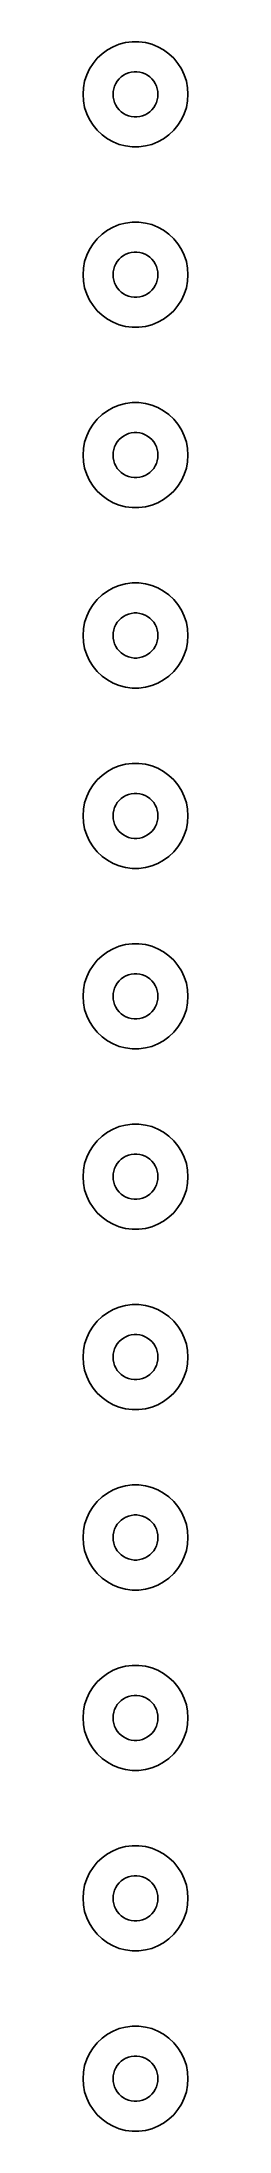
# Model space of a CAD drawing. Header units: metres. Extents: x -7 to 7, y 257 to 535.
import ezdxf

# ---------------------------------------------------------------- set-up
doc = ezdxf.new("R2010")
doc.units = ezdxf.units.M

msp = doc.modelspace()

# ---------------------------------------------------------------- linework, layer by layer
for p, q in [((-3.75078, 533.91), (-4.46196, 533.394)), ((-2.98045, 534.334), (-3.75078, 533.91)), ((-2.16312, 534.657), (-2.98045, 534.334)), ((-1.31166, 534.876), (-2.16312, 534.657)), ((-0.439529, 534.986), (-1.31166, 534.876)), ((0.439529, 534.986), (-0.439529, 534.986)), ((1.31166, 534.876), (0.439529, 534.986)), ((2.16312, 534.657), (1.31166, 534.876)), ((2.98045, 534.334), (2.16312, 534.657)), ((3.75078, 533.91), (2.98045, 534.334)), ((4.46196, 533.394), (3.75078, 533.91)), ((-6.13414, 531.372), (-6.50842, 530.577)), ((-5.66312, 532.114), (-6.13414, 531.372)), ((-5.10277, 532.792), (-5.66312, 532.114)), ((-4.46196, 533.394), (-5.10277, 532.792)), ((-0.927048, 530.853), (-0.562134, 530.947)), ((-0.562134, 530.947), (-0.18837, 530.994)), ((-0.18837, 530.994), (0.18837, 530.994)), ((0.18837, 530.994), (0.562134, 530.947)), ((0.562134, 530.947), (0.927048, 530.853)), ((5.10277, 532.792), (4.46196, 533.394)), ((5.66312, 532.114), (5.10277, 532.792)), ((6.13414, 531.372), (5.66312, 532.114)), ((6.50842, 530.577), (6.13414, 531.372)), ((-6.94479, 528.877), (-7, 528)), ((-6.78008, 529.741), (-6.94479, 528.877)), ((-6.50842, 530.577), (-6.78008, 529.741)), ((-3, 528), (-2.97633, 528.376)), ((-2.97633, 528.376), (-2.90575, 528.746)), ((-2.90575, 528.746), (-2.78932, 529.104)), ((-2.78932, 529.104), (-2.62891, 529.445)), ((-2.62891, 529.445), (-2.42705, 529.763)), ((-2.42705, 529.763), (-2.1869, 530.054)), ((-2.1869, 530.054), (-1.91226, 530.312)), ((-1.91226, 530.312), (-1.60747, 530.533)), ((-1.60747, 530.533), (-1.27733, 530.714)), ((-1.27733, 530.714), (-0.927048, 530.853)), ((0.927048, 530.853), (1.27733, 530.714)), ((1.27733, 530.714), (1.60747, 530.533)), ((1.60747, 530.533), (1.91226, 530.312)), ((1.91226, 530.312), (2.1869, 530.054)), ((2.1869, 530.054), (2.42705, 529.763)), ((2.42705, 529.763), (2.62891, 529.445)), ((2.62891, 529.445), (2.78932, 529.104)), ((2.78932, 529.104), (2.90575, 528.746)), ((2.90575, 528.746), (2.97633, 528.376)), ((2.97633, 528.376), (3, 528)), ((6.78008, 529.741), (6.50842, 530.577)), ((6.94479, 528.877), (6.78008, 529.741)), ((7, 528), (6.94479, 528.877)), ((-7, 528), (-6.94479, 527.123)), ((-6.94479, 527.123), (-6.78008, 526.259)), ((-6.78008, 526.259), (-6.50842, 525.423)), ((-6.50842, 525.423), (-6.13414, 524.628)), ((-2.97633, 527.624), (-3, 528)), ((-2.90575, 527.254), (-2.97633, 527.624)), ((-2.78932, 526.896), (-2.90575, 527.254)), ((-2.62891, 526.555), (-2.78932, 526.896)), ((-2.42705, 526.237), (-2.62891, 526.555)), ((-2.1869, 525.946), (-2.42705, 526.237)), ((-1.91226, 525.688), (-2.1869, 525.946)), ((-1.60747, 525.467), (-1.91226, 525.688)), ((-1.27733, 525.286), (-1.60747, 525.467)), ((1.60747, 525.467), (1.27733, 525.286)), ((1.91226, 525.688), (1.60747, 525.467)), ((2.1869, 525.946), (1.91226, 525.688)), ((2.42705, 526.237), (2.1869, 525.946)), ((2.62891, 526.555), (2.42705, 526.237)), ((2.78932, 526.896), (2.62891, 526.555)), ((2.90575, 527.254), (2.78932, 526.896)), ((2.97633, 527.624), (2.90575, 527.254)), ((3, 528), (2.97633, 527.624)), ((6.13414, 524.628), (6.50842, 525.423)), ((6.50842, 525.423), (6.78008, 526.259)), ((6.78008, 526.259), (6.94479, 527.123)), ((6.94479, 527.123), (7, 528)), ((-6.13414, 524.628), (-5.66312, 523.886)), ((-5.66312, 523.886), (-5.10277, 523.208)), ((-5.10277, 523.208), (-4.46196, 522.606)), ((-4.46196, 522.606), (-3.75078, 522.09)), ((-0.927048, 525.147), (-1.27733, 525.286)), ((-0.562134, 525.053), (-0.927048, 525.147)), ((-0.18837, 525.006), (-0.562134, 525.053)), ((0.18837, 525.006), (-0.18837, 525.006)), ((0.562134, 525.053), (0.18837, 525.006)), ((0.927048, 525.147), (0.562134, 525.053)), ((1.27733, 525.286), (0.927048, 525.147)), ((3.75078, 522.09), (4.46196, 522.606)), ((4.46196, 522.606), (5.10277, 523.208)), ((5.10277, 523.208), (5.66312, 523.886)), ((5.66312, 523.886), (6.13414, 524.628)), ((-3.75078, 522.09), (-2.98045, 521.666)), ((-2.98045, 521.666), (-2.16312, 521.343)), ((-2.16312, 521.343), (-1.31166, 521.124)), ((-1.31166, 521.124), (-0.439529, 521.014)), ((-0.439529, 521.014), (0.439529, 521.014)), ((0.439529, 521.014), (1.31166, 521.124)), ((1.31166, 521.124), (2.16312, 521.343)), ((2.16312, 521.343), (2.98045, 521.666)), ((2.98045, 521.666), (3.75078, 522.09)), ((-5.10277, 508.792), (-5.66312, 508.114)), ((-4.46196, 509.394), (-5.10277, 508.792)), ((-3.75078, 509.91), (-4.46196, 509.394)), ((-2.98045, 510.334), (-3.75078, 509.91)), ((-2.16312, 510.657), (-2.98045, 510.334)), ((-1.31166, 510.876), (-2.16312, 510.657)), ((-0.439529, 510.986), (-1.31166, 510.876)), ((0.439529, 510.986), (-0.439529, 510.986)), ((1.31166, 510.876), (0.439529, 510.986)), ((2.16312, 510.657), (1.31166, 510.876)), ((2.98045, 510.334), (2.16312, 510.657)), ((3.75078, 509.91), (2.98045, 510.334)), ((4.46196, 509.394), (3.75078, 509.91)), ((5.10277, 508.792), (4.46196, 509.394)), ((5.66312, 508.114), (5.10277, 508.792)), ((-6.50842, 506.577), (-6.78008, 505.741)), ((-6.13414, 507.372), (-6.50842, 506.577)), ((-5.66312, 508.114), (-6.13414, 507.372)), ((-2.42705, 505.763), (-2.1869, 506.054)), ((-2.1869, 506.054), (-1.91226, 506.312)), ((-1.91226, 506.312), (-1.60747, 506.533)), ((-1.60747, 506.533), (-1.27733, 506.714)), ((-1.27733, 506.714), (-0.927048, 506.853)), ((-0.927048, 506.853), (-0.562134, 506.947)), ((-0.562134, 506.947), (-0.18837, 506.994)), ((-0.18837, 506.994), (0.18837, 506.994)), ((0.18837, 506.994), (0.562134, 506.947)), ((0.562134, 506.947), (0.927048, 506.853)), ((0.927048, 506.853), (1.27733, 506.714)), ((1.27733, 506.714), (1.60747, 506.533)), ((1.60747, 506.533), (1.91226, 506.312)), ((1.91226, 506.312), (2.1869, 506.054)), ((2.1869, 506.054), (2.42705, 505.763)), ((6.13414, 507.372), (5.66312, 508.114)), ((6.50842, 506.577), (6.13414, 507.372)), ((6.78008, 505.741), (6.50842, 506.577)), ((-6.94479, 504.877), (-7, 504)), ((-7, 504), (-6.94479, 503.123)), ((-6.78008, 505.741), (-6.94479, 504.877)), ((-3, 504), (-2.97633, 504.376)), ((-2.97633, 503.624), (-3, 504)), ((-2.97633, 504.376), (-2.90575, 504.746)), ((-2.90575, 503.254), (-2.97633, 503.624)), ((-2.90575, 504.746), (-2.78932, 505.104)), ((-2.78932, 502.896), (-2.90575, 503.254)), ((-2.78932, 505.104), (-2.62891, 505.445)), ((-2.62891, 505.445), (-2.42705, 505.763)), ((2.42705, 505.763), (2.62891, 505.445)), ((2.62891, 505.445), (2.78932, 505.104)), ((2.78932, 505.104), (2.90575, 504.746)), ((2.90575, 503.254), (2.78932, 502.896)), ((2.90575, 504.746), (2.97633, 504.376)), ((2.97633, 503.624), (2.90575, 503.254)), ((2.97633, 504.376), (3, 504)), ((3, 504), (2.97633, 503.624)), ((6.94479, 504.877), (6.78008, 505.741)), ((7, 504), (6.94479, 504.877)), ((6.94479, 503.123), (7, 504)), ((-6.94479, 503.123), (-6.78008, 502.259)), ((-6.78008, 502.259), (-6.50842, 501.423)), ((-6.50842, 501.423), (-6.13414, 500.628)), ((-6.13414, 500.628), (-5.66312, 499.886)), ((-2.62891, 502.555), (-2.78932, 502.896)), ((-2.42705, 502.237), (-2.62891, 502.555)), ((-2.1869, 501.946), (-2.42705, 502.237)), ((-1.91226, 501.688), (-2.1869, 501.946)), ((-1.60747, 501.467), (-1.91226, 501.688)), ((-1.27733, 501.286), (-1.60747, 501.467)), ((-0.927048, 501.147), (-1.27733, 501.286)), ((-0.562134, 501.053), (-0.927048, 501.147)), ((-0.18837, 501.006), (-0.562134, 501.053)), ((0.18837, 501.006), (-0.18837, 501.006)), ((0.562134, 501.053), (0.18837, 501.006)), ((0.927048, 501.147), (0.562134, 501.053)), ((1.27733, 501.286), (0.927048, 501.147)), ((1.60747, 501.467), (1.27733, 501.286)), ((1.91226, 501.688), (1.60747, 501.467)), ((2.1869, 501.946), (1.91226, 501.688)), ((2.42705, 502.237), (2.1869, 501.946)), ((2.62891, 502.555), (2.42705, 502.237)), ((2.78932, 502.896), (2.62891, 502.555)), ((5.66312, 499.886), (6.13414, 500.628)), ((6.13414, 500.628), (6.50842, 501.423)), ((6.50842, 501.423), (6.78008, 502.259)), ((6.78008, 502.259), (6.94479, 503.123)), ((-5.66312, 499.886), (-5.10277, 499.208)), ((-5.10277, 499.208), (-4.46196, 498.606)), ((-4.46196, 498.606), (-3.75078, 498.09)), ((-3.75078, 498.09), (-2.98045, 497.666)), ((-2.98045, 497.666), (-2.16312, 497.343)), ((2.16312, 497.343), (2.98045, 497.666)), ((2.98045, 497.666), (3.75078, 498.09)), ((3.75078, 498.09), (4.46196, 498.606)), ((4.46196, 498.606), (5.10277, 499.208)), ((5.10277, 499.208), (5.66312, 499.886)), ((-2.16312, 497.343), (-1.31166, 497.124)), ((-1.31166, 497.124), (-0.439529, 497.014)), ((-0.439529, 497.014), (0.439529, 497.014)), ((0.439529, 497.014), (1.31166, 497.124)), ((1.31166, 497.124), (2.16312, 497.343)), ((-2.16312, 486.657), (-2.98045, 486.334)), ((-1.31166, 486.876), (-2.16312, 486.657)), ((-0.439529, 486.986), (-1.31166, 486.876)), ((0.439529, 486.986), (-0.439529, 486.986)), ((1.31166, 486.876), (0.439529, 486.986)), ((2.16312, 486.657), (1.31166, 486.876)), ((2.98045, 486.334), (2.16312, 486.657)), ((-5.66312, 484.114), (-6.13414, 483.372)), ((-5.10277, 484.792), (-5.66312, 484.114)), ((-4.46196, 485.394), (-5.10277, 484.792)), ((-3.75078, 485.91), (-4.46196, 485.394)), ((-2.98045, 486.334), (-3.75078, 485.91)), ((3.75078, 485.91), (2.98045, 486.334)), ((4.46196, 485.394), (3.75078, 485.91)), ((5.10277, 484.792), (4.46196, 485.394)), ((5.66312, 484.114), (5.10277, 484.792)), ((6.13414, 483.372), (5.66312, 484.114)), ((-6.78008, 481.741), (-6.94479, 480.877)), ((-6.50842, 482.577), (-6.78008, 481.741)), ((-6.13414, 483.372), (-6.50842, 482.577)), ((-2.90575, 480.746), (-2.78932, 481.104)), ((-2.78932, 481.104), (-2.62891, 481.445)), ((-2.62891, 481.445), (-2.42705, 481.763)), ((-2.42705, 481.763), (-2.1869, 482.054)), ((-2.1869, 482.054), (-1.91226, 482.312)), ((-1.91226, 482.312), (-1.60747, 482.533)), ((-1.60747, 482.533), (-1.27733, 482.714)), ((-1.27733, 482.714), (-0.927048, 482.853)), ((-0.927048, 482.853), (-0.562134, 482.947)), ((-0.562134, 482.947), (-0.18837, 482.994)), ((-0.18837, 482.994), (0.18837, 482.994)), ((0.18837, 482.994), (0.562134, 482.947)), ((0.562134, 482.947), (0.927048, 482.853)), ((0.927048, 482.853), (1.27733, 482.714)), ((1.27733, 482.714), (1.60747, 482.533)), ((1.60747, 482.533), (1.91226, 482.312)), ((1.91226, 482.312), (2.1869, 482.054)), ((2.1869, 482.054), (2.42705, 481.763)), ((2.42705, 481.763), (2.62891, 481.445)), ((2.62891, 481.445), (2.78932, 481.104)), ((2.78932, 481.104), (2.90575, 480.746)), ((6.50842, 482.577), (6.13414, 483.372)), ((6.78008, 481.741), (6.50842, 482.577)), ((6.94479, 480.877), (6.78008, 481.741)), ((-6.94479, 480.877), (-7, 480)), ((-7, 480), (-6.94479, 479.123)), ((-6.94479, 479.123), (-6.78008, 478.259)), ((-6.78008, 478.259), (-6.50842, 477.423)), ((-3, 480), (-2.97633, 480.376)), ((-2.97633, 479.624), (-3, 480)), ((-2.97633, 480.376), (-2.90575, 480.746)), ((-2.90575, 479.254), (-2.97633, 479.624)), ((-2.78932, 478.896), (-2.90575, 479.254)), ((-2.62891, 478.555), (-2.78932, 478.896)), ((-2.42705, 478.237), (-2.62891, 478.555)), ((-2.1869, 477.946), (-2.42705, 478.237)), ((2.42705, 478.237), (2.1869, 477.946)), ((2.62891, 478.555), (2.42705, 478.237)), ((2.78932, 478.896), (2.62891, 478.555)), ((2.90575, 479.254), (2.78932, 478.896)), ((2.90575, 480.746), (2.97633, 480.376)), ((2.97633, 479.624), (2.90575, 479.254)), ((2.97633, 480.376), (3, 480)), ((3, 480), (2.97633, 479.624)), ((6.50842, 477.423), (6.78008, 478.259)), ((6.78008, 478.259), (6.94479, 479.123)), ((7, 480), (6.94479, 480.877)), ((6.94479, 479.123), (7, 480)), ((-6.50842, 477.423), (-6.13414, 476.628)), ((-6.13414, 476.628), (-5.66312, 475.886)), ((-5.66312, 475.886), (-5.10277, 475.208)), ((-1.91226, 477.688), (-2.1869, 477.946)), ((-1.60747, 477.467), (-1.91226, 477.688)), ((-1.27733, 477.286), (-1.60747, 477.467)), ((-0.927048, 477.147), (-1.27733, 477.286)), ((-0.562134, 477.053), (-0.927048, 477.147)), ((-0.18837, 477.006), (-0.562134, 477.053)), ((0.18837, 477.006), (-0.18837, 477.006)), ((0.562134, 477.053), (0.18837, 477.006)), ((0.927048, 477.147), (0.562134, 477.053)), ((1.27733, 477.286), (0.927048, 477.147)), ((1.60747, 477.467), (1.27733, 477.286)), ((1.91226, 477.688), (1.60747, 477.467)), ((2.1869, 477.946), (1.91226, 477.688)), ((5.10277, 475.208), (5.66312, 475.886)), ((5.66312, 475.886), (6.13414, 476.628)), ((6.13414, 476.628), (6.50842, 477.423)), ((-5.10277, 475.208), (-4.46196, 474.606)), ((-4.46196, 474.606), (-3.75078, 474.09)), ((-3.75078, 474.09), (-2.98045, 473.666)), ((-2.98045, 473.666), (-2.16312, 473.343)), ((-2.16312, 473.343), (-1.31166, 473.124)), ((-1.31166, 473.124), (-0.439529, 473.014)), ((-0.439529, 473.014), (0.439529, 473.014)), ((0.439529, 473.014), (1.31166, 473.124)), ((1.31166, 473.124), (2.16312, 473.343)), ((2.16312, 473.343), (2.98045, 473.666)), ((2.98045, 473.666), (3.75078, 474.09)), ((3.75078, 474.09), (4.46196, 474.606)), ((4.46196, 474.606), (5.10277, 475.208)), ((-3.75078, 461.91), (-4.46196, 461.394)), ((-2.98045, 462.334), (-3.75078, 461.91)), ((-2.16312, 462.657), (-2.98045, 462.334)), ((-1.31166, 462.876), (-2.16312, 462.657)), ((-0.439529, 462.986), (-1.31166, 462.876)), ((0.439529, 462.986), (-0.439529, 462.986)), ((1.31166, 462.876), (0.439529, 462.986)), ((2.16312, 462.657), (1.31166, 462.876)), ((2.98045, 462.334), (2.16312, 462.657)), ((3.75078, 461.91), (2.98045, 462.334)), ((4.46196, 461.394), (3.75078, 461.91)), ((-6.13414, 459.372), (-6.50842, 458.577)), ((-5.66312, 460.114), (-6.13414, 459.372)), ((-5.10277, 460.792), (-5.66312, 460.114)), ((-4.46196, 461.394), (-5.10277, 460.792)), ((-1.60747, 458.533), (-1.27733, 458.714)), ((-1.27733, 458.714), (-0.927048, 458.853)), ((-0.927048, 458.853), (-0.562134, 458.947)), ((-0.562134, 458.947), (-0.18837, 458.994)), ((-0.18837, 458.994), (0.18837, 458.994)), ((0.18837, 458.994), (0.562134, 458.947)), ((0.562134, 458.947), (0.927048, 458.853)), ((0.927048, 458.853), (1.27733, 458.714)), ((1.27733, 458.714), (1.60747, 458.533)), ((5.10277, 460.792), (4.46196, 461.394)), ((5.66312, 460.114), (5.10277, 460.792)), ((6.13414, 459.372), (5.66312, 460.114)), ((6.50842, 458.577), (6.13414, 459.372)), ((-6.94479, 456.877), (-7, 456)), ((-7, 456), (-6.94479, 455.123)), ((-6.78008, 457.741), (-6.94479, 456.877)), ((-6.50842, 458.577), (-6.78008, 457.741)), ((-3, 456), (-2.97633, 456.376)), ((-2.97633, 455.624), (-3, 456)), ((-2.97633, 456.376), (-2.90575, 456.746)), ((-2.90575, 456.746), (-2.78932, 457.104)), ((-2.78932, 457.104), (-2.62891, 457.445)), ((-2.62891, 457.445), (-2.42705, 457.763)), ((-2.42705, 457.763), (-2.1869, 458.054)), ((-2.1869, 458.054), (-1.91226, 458.312)), ((-1.91226, 458.312), (-1.60747, 458.533)), ((1.60747, 458.533), (1.91226, 458.312)), ((1.91226, 458.312), (2.1869, 458.054)), ((2.1869, 458.054), (2.42705, 457.763)), ((2.42705, 457.763), (2.62891, 457.445)), ((2.62891, 457.445), (2.78932, 457.104)), ((2.78932, 457.104), (2.90575, 456.746)), ((2.90575, 456.746), (2.97633, 456.376)), ((2.97633, 456.376), (3, 456)), ((3, 456), (2.97633, 455.624)), ((6.78008, 457.741), (6.50842, 458.577)), ((6.94479, 456.877), (6.78008, 457.741)), ((7, 456), (6.94479, 456.877)), ((6.94479, 455.123), (7, 456)), ((-6.94479, 455.123), (-6.78008, 454.259)), ((-6.78008, 454.259), (-6.50842, 453.423)), ((-6.50842, 453.423), (-6.13414, 452.628)), ((-2.90575, 455.254), (-2.97633, 455.624)), ((-2.78932, 454.896), (-2.90575, 455.254)), ((-2.62891, 454.555), (-2.78932, 454.896)), ((-2.42705, 454.237), (-2.62891, 454.555)), ((-2.1869, 453.946), (-2.42705, 454.237)), ((-1.91226, 453.688), (-2.1869, 453.946)), ((-1.60747, 453.467), (-1.91226, 453.688)), ((-1.27733, 453.286), (-1.60747, 453.467)), ((-0.927048, 453.147), (-1.27733, 453.286)), ((-0.562134, 453.053), (-0.927048, 453.147)), ((0.927048, 453.147), (0.562134, 453.053)), ((1.27733, 453.286), (0.927048, 453.147)), ((1.60747, 453.467), (1.27733, 453.286)), ((1.91226, 453.688), (1.60747, 453.467)), ((2.1869, 453.946), (1.91226, 453.688)), ((2.42705, 454.237), (2.1869, 453.946)), ((2.62891, 454.555), (2.42705, 454.237)), ((2.78932, 454.896), (2.62891, 454.555)), ((2.90575, 455.254), (2.78932, 454.896)), ((2.97633, 455.624), (2.90575, 455.254)), ((6.13414, 452.628), (6.50842, 453.423)), ((6.50842, 453.423), (6.78008, 454.259)), ((6.78008, 454.259), (6.94479, 455.123)), ((-6.13414, 452.628), (-5.66312, 451.886)), ((-5.66312, 451.886), (-5.10277, 451.208)), ((-5.10277, 451.208), (-4.46196, 450.606)), ((-4.46196, 450.606), (-3.75078, 450.09)), ((-0.18837, 453.006), (-0.562134, 453.053)), ((0.18837, 453.006), (-0.18837, 453.006)), ((0.562134, 453.053), (0.18837, 453.006)), ((3.75078, 450.09), (4.46196, 450.606)), ((4.46196, 450.606), (5.10277, 451.208)), ((5.10277, 451.208), (5.66312, 451.886)), ((5.66312, 451.886), (6.13414, 452.628)), ((-3.75078, 450.09), (-2.98045, 449.666)), ((-2.98045, 449.666), (-2.16312, 449.343)), ((-2.16312, 449.343), (-1.31166, 449.124)), ((-1.31166, 449.124), (-0.439529, 449.014)), ((-0.439529, 449.014), (0.439529, 449.014)), ((0.439529, 449.014), (1.31166, 449.124)), ((1.31166, 449.124), (2.16312, 449.343)), ((2.16312, 449.343), (2.98045, 449.666)), ((2.98045, 449.666), (3.75078, 450.09)), ((-5.10277, 436.792), (-5.66312, 436.114)), ((-4.46196, 437.394), (-5.10277, 436.792)), ((-3.75078, 437.91), (-4.46196, 437.394)), ((-2.98045, 438.334), (-3.75078, 437.91)), ((-2.16312, 438.657), (-2.98045, 438.334)), ((-1.31166, 438.876), (-2.16312, 438.657)), ((-0.439529, 438.986), (-1.31166, 438.876)), ((0.439529, 438.986), (-0.439529, 438.986)), ((1.31166, 438.876), (0.439529, 438.986)), ((2.16312, 438.657), (1.31166, 438.876)), ((2.98045, 438.334), (2.16312, 438.657)), ((3.75078, 437.91), (2.98045, 438.334)), ((4.46196, 437.394), (3.75078, 437.91)), ((5.10277, 436.792), (4.46196, 437.394)), ((5.66312, 436.114), (5.10277, 436.792)), ((-6.78008, 433.741), (-6.94479, 432.877)), ((-6.50842, 434.577), (-6.78008, 433.741)), ((-6.13414, 435.372), (-6.50842, 434.577)), ((-5.66312, 436.114), (-6.13414, 435.372)), ((-2.62891, 433.445), (-2.42705, 433.763)), ((-2.42705, 433.763), (-2.1869, 434.054)), ((-2.1869, 434.054), (-1.91226, 434.312)), ((-1.91226, 434.312), (-1.60747, 434.533)), ((-1.60747, 434.533), (-1.27733, 434.714)), ((-1.27733, 434.714), (-0.927048, 434.853)), ((-0.927048, 434.853), (-0.562134, 434.947)), ((-0.562134, 434.947), (-0.18837, 434.994)), ((-0.18837, 434.994), (0.18837, 434.994)), ((0.18837, 434.994), (0.562134, 434.947)), ((0.562134, 434.947), (0.927048, 434.853)), ((0.927048, 434.853), (1.27733, 434.714)), ((1.27733, 434.714), (1.60747, 434.533)), ((1.60747, 434.533), (1.91226, 434.312)), ((1.91226, 434.312), (2.1869, 434.054)), ((2.1869, 434.054), (2.42705, 433.763)), ((2.42705, 433.763), (2.62891, 433.445)), ((6.13414, 435.372), (5.66312, 436.114)), ((6.50842, 434.577), (6.13414, 435.372)), ((6.78008, 433.741), (6.50842, 434.577)), ((6.94479, 432.877), (6.78008, 433.741)), ((-6.94479, 432.877), (-7, 432)), ((-7, 432), (-6.94479, 431.123)), ((-6.94479, 431.123), (-6.78008, 430.259)), ((-3, 432), (-2.97633, 432.376)), ((-2.97633, 431.624), (-3, 432)), ((-2.97633, 432.376), (-2.90575, 432.746)), ((-2.90575, 431.254), (-2.97633, 431.624)), ((-2.90575, 432.746), (-2.78932, 433.104)), ((-2.78932, 430.896), (-2.90575, 431.254)), ((-2.78932, 433.104), (-2.62891, 433.445)), ((-2.62891, 430.555), (-2.78932, 430.896)), ((2.62891, 433.445), (2.78932, 433.104)), ((2.78932, 430.896), (2.62891, 430.555)), ((2.78932, 433.104), (2.90575, 432.746)), ((2.90575, 431.254), (2.78932, 430.896)), ((2.90575, 432.746), (2.97633, 432.376)), ((2.97633, 431.624), (2.90575, 431.254)), ((2.97633, 432.376), (3, 432)), ((3, 432), (2.97633, 431.624)), ((6.78008, 430.259), (6.94479, 431.123)), ((7, 432), (6.94479, 432.877)), ((6.94479, 431.123), (7, 432)), ((-6.78008, 430.259), (-6.50842, 429.423)), ((-6.50842, 429.423), (-6.13414, 428.628)), ((-6.13414, 428.628), (-5.66312, 427.886)), ((-2.42705, 430.237), (-2.62891, 430.555)), ((-2.1869, 429.946), (-2.42705, 430.237)), ((-1.91226, 429.688), (-2.1869, 429.946)), ((-1.60747, 429.467), (-1.91226, 429.688)), ((-1.27733, 429.286), (-1.60747, 429.467)), ((-0.927048, 429.147), (-1.27733, 429.286)), ((-0.562134, 429.053), (-0.927048, 429.147)), ((-0.18837, 429.006), (-0.562134, 429.053)), ((0.18837, 429.006), (-0.18837, 429.006)), ((0.562134, 429.053), (0.18837, 429.006)), ((0.927048, 429.147), (0.562134, 429.053)), ((1.27733, 429.286), (0.927048, 429.147)), ((1.60747, 429.467), (1.27733, 429.286)), ((1.91226, 429.688), (1.60747, 429.467)), ((2.1869, 429.946), (1.91226, 429.688)), ((2.42705, 430.237), (2.1869, 429.946)), ((2.62891, 430.555), (2.42705, 430.237)), ((5.66312, 427.886), (6.13414, 428.628)), ((6.13414, 428.628), (6.50842, 429.423)), ((6.50842, 429.423), (6.78008, 430.259)), ((-5.66312, 427.886), (-5.10277, 427.208)), ((-5.10277, 427.208), (-4.46196, 426.606)), ((-4.46196, 426.606), (-3.75078, 426.09)), ((-3.75078, 426.09), (-2.98045, 425.666)), ((-2.98045, 425.666), (-2.16312, 425.343)), ((-2.16312, 425.343), (-1.31166, 425.124)), ((1.31166, 425.124), (2.16312, 425.343)), ((2.16312, 425.343), (2.98045, 425.666)), ((2.98045, 425.666), (3.75078, 426.09)), ((3.75078, 426.09), (4.46196, 426.606)), ((4.46196, 426.606), (5.10277, 427.208)), ((5.10277, 427.208), (5.66312, 427.886)), ((-1.31166, 425.124), (-0.439529, 425.014)), ((-0.439529, 425.014), (0.439529, 425.014)), ((0.439529, 425.014), (1.31166, 425.124)), ((-2.98045, 414.334), (-3.75078, 413.91)), ((-2.16312, 414.657), (-2.98045, 414.334)), ((-1.31166, 414.876), (-2.16312, 414.657)), ((-0.439529, 414.986), (-1.31166, 414.876)), ((0.439529, 414.986), (-0.439529, 414.986)), ((1.31166, 414.876), (0.439529, 414.986)), ((2.16312, 414.657), (1.31166, 414.876)), ((2.98045, 414.334), (2.16312, 414.657)), ((3.75078, 413.91), (2.98045, 414.334)), ((-5.66312, 412.114), (-6.13414, 411.372)), ((-5.10277, 412.792), (-5.66312, 412.114)), ((-4.46196, 413.394), (-5.10277, 412.792)), ((-3.75078, 413.91), (-4.46196, 413.394)), ((4.46196, 413.394), (3.75078, 413.91)), ((5.10277, 412.792), (4.46196, 413.394)), ((5.66312, 412.114), (5.10277, 412.792)), ((6.13414, 411.372), (5.66312, 412.114)), ((-6.94479, 408.877), (-7, 408)), ((-6.78008, 409.741), (-6.94479, 408.877)), ((-6.50842, 410.577), (-6.78008, 409.741)), ((-6.13414, 411.372), (-6.50842, 410.577)), ((-2.97633, 408.376), (-2.90575, 408.746)), ((-2.90575, 408.746), (-2.78932, 409.104)), ((-2.78932, 409.104), (-2.62891, 409.445)), ((-2.62891, 409.445), (-2.42705, 409.763)), ((-2.42705, 409.763), (-2.1869, 410.054)), ((-2.1869, 410.054), (-1.91226, 410.312)), ((-1.91226, 410.312), (-1.60747, 410.533)), ((-1.60747, 410.533), (-1.27733, 410.714)), ((-1.27733, 410.714), (-0.927048, 410.853)), ((-0.927048, 410.853), (-0.562134, 410.947)), ((-0.562134, 410.947), (-0.18837, 410.994)), ((-0.18837, 410.994), (0.18837, 410.994)), ((0.18837, 410.994), (0.562134, 410.947)), ((0.562134, 410.947), (0.927048, 410.853)), ((0.927048, 410.853), (1.27733, 410.714)), ((1.27733, 410.714), (1.60747, 410.533)), ((1.60747, 410.533), (1.91226, 410.312)), ((1.91226, 410.312), (2.1869, 410.054)), ((2.1869, 410.054), (2.42705, 409.763)), ((2.42705, 409.763), (2.62891, 409.445)), ((2.62891, 409.445), (2.78932, 409.104)), ((2.78932, 409.104), (2.90575, 408.746)), ((2.90575, 408.746), (2.97633, 408.376)), ((6.50842, 410.577), (6.13414, 411.372)), ((6.78008, 409.741), (6.50842, 410.577)), ((6.94479, 408.877), (6.78008, 409.741)), ((7, 408), (6.94479, 408.877)), ((-7, 408), (-6.94479, 407.123)), ((-6.94479, 407.123), (-6.78008, 406.259)), ((-6.78008, 406.259), (-6.50842, 405.423)), ((-3, 408), (-2.97633, 408.376)), ((-2.97633, 407.624), (-3, 408)), ((-2.90575, 407.254), (-2.97633, 407.624)), ((-2.78932, 406.896), (-2.90575, 407.254)), ((-2.62891, 406.555), (-2.78932, 406.896)), ((-2.42705, 406.237), (-2.62891, 406.555)), ((-2.1869, 405.946), (-2.42705, 406.237)), ((-1.91226, 405.688), (-2.1869, 405.946)), ((2.1869, 405.946), (1.91226, 405.688)), ((2.42705, 406.237), (2.1869, 405.946)), ((2.62891, 406.555), (2.42705, 406.237)), ((2.78932, 406.896), (2.62891, 406.555)), ((2.90575, 407.254), (2.78932, 406.896)), ((2.97633, 407.624), (2.90575, 407.254)), ((2.97633, 408.376), (3, 408)), ((3, 408), (2.97633, 407.624)), ((6.50842, 405.423), (6.78008, 406.259)), ((6.78008, 406.259), (6.94479, 407.123)), ((6.94479, 407.123), (7, 408)), ((-6.50842, 405.423), (-6.13414, 404.628)), ((-6.13414, 404.628), (-5.66312, 403.886)), ((-5.66312, 403.886), (-5.10277, 403.208)), ((-5.10277, 403.208), (-4.46196, 402.606)), ((-1.60747, 405.467), (-1.91226, 405.688)), ((-1.27733, 405.286), (-1.60747, 405.467)), ((-0.927048, 405.147), (-1.27733, 405.286)), ((-0.562134, 405.053), (-0.927048, 405.147)), ((-0.18837, 405.006), (-0.562134, 405.053)), ((0.18837, 405.006), (-0.18837, 405.006)), ((0.562134, 405.053), (0.18837, 405.006)), ((0.927048, 405.147), (0.562134, 405.053)), ((1.27733, 405.286), (0.927048, 405.147)), ((1.60747, 405.467), (1.27733, 405.286)), ((1.91226, 405.688), (1.60747, 405.467)), ((4.46196, 402.606), (5.10277, 403.208)), ((5.10277, 403.208), (5.66312, 403.886)), ((5.66312, 403.886), (6.13414, 404.628)), ((6.13414, 404.628), (6.50842, 405.423)), ((-4.46196, 402.606), (-3.75078, 402.09)), ((-3.75078, 402.09), (-2.98045, 401.666)), ((-2.98045, 401.666), (-2.16312, 401.343)), ((-2.16312, 401.343), (-1.31166, 401.124)), ((-1.31166, 401.124), (-0.439529, 401.014)), ((-0.439529, 401.014), (0.439529, 401.014)), ((0.439529, 401.014), (1.31166, 401.124)), ((1.31166, 401.124), (2.16312, 401.343)), ((2.16312, 401.343), (2.98045, 401.666)), ((2.98045, 401.666), (3.75078, 402.09)), ((3.75078, 402.09), (4.46196, 402.606)), ((-4.46196, 389.394), (-5.10277, 388.792)), ((-3.75078, 389.91), (-4.46196, 389.394)), ((-2.98045, 390.334), (-3.75078, 389.91)), ((-2.16312, 390.657), (-2.98045, 390.334)), ((-1.31166, 390.876), (-2.16312, 390.657)), ((-0.439529, 390.986), (-1.31166, 390.876)), ((0.439529, 390.986), (-0.439529, 390.986)), ((1.31166, 390.876), (0.439529, 390.986)), ((2.16312, 390.657), (1.31166, 390.876)), ((2.98045, 390.334), (2.16312, 390.657)), ((3.75078, 389.91), (2.98045, 390.334)), ((4.46196, 389.394), (3.75078, 389.91)), ((5.10277, 388.792), (4.46196, 389.394)), ((-6.50842, 386.577), (-6.78008, 385.741)), ((-6.13414, 387.372), (-6.50842, 386.577)), ((-5.66312, 388.114), (-6.13414, 387.372)), ((-5.10277, 388.792), (-5.66312, 388.114)), ((-1.91226, 386.312), (-1.60747, 386.533)), ((-1.60747, 386.533), (-1.27733, 386.714)), ((-1.27733, 386.714), (-0.927048, 386.853)), ((-0.927048, 386.853), (-0.562134, 386.947)), ((-0.562134, 386.947), (-0.18837, 386.994)), ((-0.18837, 386.994), (0.18837, 386.994)), ((0.18837, 386.994), (0.562134, 386.947)), ((0.562134, 386.947), (0.927048, 386.853)), ((0.927048, 386.853), (1.27733, 386.714)), ((1.27733, 386.714), (1.60747, 386.533)), ((1.60747, 386.533), (1.91226, 386.312)), ((5.66312, 388.114), (5.10277, 388.792)), ((6.13414, 387.372), (5.66312, 388.114)), ((6.50842, 386.577), (6.13414, 387.372)), ((6.78008, 385.741), (6.50842, 386.577)), ((-6.94479, 384.877), (-7, 384)), ((-7, 384), (-6.94479, 383.123)), ((-6.78008, 385.741), (-6.94479, 384.877)), ((-3, 384), (-2.97633, 384.376)), ((-2.97633, 383.624), (-3, 384)), ((-2.97633, 384.376), (-2.90575, 384.746)), ((-2.90575, 383.254), (-2.97633, 383.624)), ((-2.90575, 384.746), (-2.78932, 385.104)), ((-2.78932, 385.104), (-2.62891, 385.445)), ((-2.62891, 385.445), (-2.42705, 385.763)), ((-2.42705, 385.763), (-2.1869, 386.054)), ((-2.1869, 386.054), (-1.91226, 386.312)), ((1.91226, 386.312), (2.1869, 386.054)), ((2.1869, 386.054), (2.42705, 385.763)), ((2.42705, 385.763), (2.62891, 385.445)), ((2.62891, 385.445), (2.78932, 385.104)), ((2.78932, 385.104), (2.90575, 384.746)), ((2.90575, 384.746), (2.97633, 384.376)), ((2.97633, 383.624), (2.90575, 383.254)), ((2.97633, 384.376), (3, 384)), ((3, 384), (2.97633, 383.624)), ((6.94479, 384.877), (6.78008, 385.741)), ((7, 384), (6.94479, 384.877)), ((6.94479, 383.123), (7, 384)), ((-6.94479, 383.123), (-6.78008, 382.259)), ((-6.78008, 382.259), (-6.50842, 381.423)), ((-6.50842, 381.423), (-6.13414, 380.628)), ((-2.78932, 382.896), (-2.90575, 383.254)), ((-2.62891, 382.555), (-2.78932, 382.896)), ((-2.42705, 382.237), (-2.62891, 382.555)), ((-2.1869, 381.946), (-2.42705, 382.237)), ((-1.91226, 381.688), (-2.1869, 381.946)), ((-1.60747, 381.467), (-1.91226, 381.688)), ((-1.27733, 381.286), (-1.60747, 381.467)), ((-0.927048, 381.147), (-1.27733, 381.286)), ((-0.562134, 381.053), (-0.927048, 381.147)), ((-0.18837, 381.006), (-0.562134, 381.053)), ((0.18837, 381.006), (-0.18837, 381.006)), ((0.562134, 381.053), (0.18837, 381.006)), ((0.927048, 381.147), (0.562134, 381.053)), ((1.27733, 381.286), (0.927048, 381.147)), ((1.60747, 381.467), (1.27733, 381.286)), ((1.91226, 381.688), (1.60747, 381.467)), ((2.1869, 381.946), (1.91226, 381.688)), ((2.42705, 382.237), (2.1869, 381.946)), ((2.62891, 382.555), (2.42705, 382.237)), ((2.78932, 382.896), (2.62891, 382.555)), ((2.90575, 383.254), (2.78932, 382.896)), ((6.13414, 380.628), (6.50842, 381.423)), ((6.50842, 381.423), (6.78008, 382.259)), ((6.78008, 382.259), (6.94479, 383.123)), ((-6.13414, 380.628), (-5.66312, 379.886)), ((-5.66312, 379.886), (-5.10277, 379.208)), ((-5.10277, 379.208), (-4.46196, 378.606)), ((-4.46196, 378.606), (-3.75078, 378.09)), ((-3.75078, 378.09), (-2.98045, 377.666)), ((2.98045, 377.666), (3.75078, 378.09)), ((3.75078, 378.09), (4.46196, 378.606)), ((4.46196, 378.606), (5.10277, 379.208)), ((5.10277, 379.208), (5.66312, 379.886)), ((5.66312, 379.886), (6.13414, 380.628)), ((-2.98045, 377.666), (-2.16312, 377.343)), ((-2.16312, 377.343), (-1.31166, 377.124)), ((-1.31166, 377.124), (-0.439529, 377.014)), ((-0.439529, 377.014), (0.439529, 377.014)), ((0.439529, 377.014), (1.31166, 377.124)), ((1.31166, 377.124), (2.16312, 377.343)), ((2.16312, 377.343), (2.98045, 377.666)), ((-0.439529, 366.986), (-1.31166, 366.876)), ((0.439529, 366.986), (-0.439529, 366.986)), ((1.31166, 366.876), (0.439529, 366.986)), ((-5.10277, 364.792), (-5.66312, 364.114)), ((-4.46196, 365.394), (-5.10277, 364.792)), ((-3.75078, 365.91), (-4.46196, 365.394)), ((-2.98045, 366.334), (-3.75078, 365.91)), ((-2.16312, 366.657), (-2.98045, 366.334)), ((-1.31166, 366.876), (-2.16312, 366.657)), ((2.16312, 366.657), (1.31166, 366.876)), ((2.98045, 366.334), (2.16312, 366.657)), ((3.75078, 365.91), (2.98045, 366.334)), ((4.46196, 365.394), (3.75078, 365.91)), ((5.10277, 364.792), (4.46196, 365.394)), ((5.66312, 364.114), (5.10277, 364.792)), ((-6.78008, 361.741), (-6.94479, 360.877)), ((-6.50842, 362.577), (-6.78008, 361.741)), ((-6.13414, 363.372), (-6.50842, 362.577)), ((-5.66312, 364.114), (-6.13414, 363.372)), ((-2.78932, 361.104), (-2.62891, 361.445)), ((-2.62891, 361.445), (-2.42705, 361.763)), ((-2.42705, 361.763), (-2.1869, 362.054)), ((-2.1869, 362.054), (-1.91226, 362.312)), ((-1.91226, 362.312), (-1.60747, 362.533)), ((-1.60747, 362.533), (-1.27733, 362.714)), ((-1.27733, 362.714), (-0.927048, 362.853)), ((-0.927048, 362.853), (-0.562134, 362.947)), ((-0.562134, 362.947), (-0.18837, 362.994)), ((-0.18837, 362.994), (0.18837, 362.994)), ((0.18837, 362.994), (0.562134, 362.947)), ((0.562134, 362.947), (0.927048, 362.853)), ((0.927048, 362.853), (1.27733, 362.714)), ((1.27733, 362.714), (1.60747, 362.533)), ((1.60747, 362.533), (1.91226, 362.312)), ((1.91226, 362.312), (2.1869, 362.054)), ((2.1869, 362.054), (2.42705, 361.763)), ((2.42705, 361.763), (2.62891, 361.445)), ((2.62891, 361.445), (2.78932, 361.104)), ((6.13414, 363.372), (5.66312, 364.114)), ((6.50842, 362.577), (6.13414, 363.372)), ((6.78008, 361.741), (6.50842, 362.577)), ((6.94479, 360.877), (6.78008, 361.741)), ((-6.94479, 360.877), (-7, 360)), ((-7, 360), (-6.94479, 359.123)), ((-6.94479, 359.123), (-6.78008, 358.259)), ((-3, 360), (-2.97633, 360.376)), ((-2.97633, 359.624), (-3, 360)), ((-2.97633, 360.376), (-2.90575, 360.746)), ((-2.90575, 359.254), (-2.97633, 359.624)), ((-2.90575, 360.746), (-2.78932, 361.104)), ((-2.78932, 358.896), (-2.90575, 359.254)), ((-2.62891, 358.555), (-2.78932, 358.896)), ((2.78932, 358.896), (2.62891, 358.555)), ((2.78932, 361.104), (2.90575, 360.746)), ((2.90575, 359.254), (2.78932, 358.896)), ((2.90575, 360.746), (2.97633, 360.376)), ((2.97633, 359.624), (2.90575, 359.254)), ((2.97633, 360.376), (3, 360)), ((3, 360), (2.97633, 359.624)), ((6.78008, 358.259), (6.94479, 359.123)), ((7, 360), (6.94479, 360.877)), ((6.94479, 359.123), (7, 360)), ((-6.78008, 358.259), (-6.50842, 357.423)), ((-6.50842, 357.423), (-6.13414, 356.628)), ((-6.13414, 356.628), (-5.66312, 355.886)), ((-5.66312, 355.886), (-5.10277, 355.208)), ((-2.42705, 358.237), (-2.62891, 358.555)), ((-2.1869, 357.946), (-2.42705, 358.237)), ((-1.91226, 357.688), (-2.1869, 357.946)), ((-1.60747, 357.467), (-1.91226, 357.688)), ((-1.27733, 357.286), (-1.60747, 357.467)), ((-0.927048, 357.147), (-1.27733, 357.286)), ((-0.562134, 357.053), (-0.927048, 357.147)), ((-0.18837, 357.006), (-0.562134, 357.053)), ((0.18837, 357.006), (-0.18837, 357.006)), ((0.562134, 357.053), (0.18837, 357.006)), ((0.927048, 357.147), (0.562134, 357.053)), ((1.27733, 357.286), (0.927048, 357.147)), ((1.60747, 357.467), (1.27733, 357.286)), ((1.91226, 357.688), (1.60747, 357.467)), ((2.1869, 357.946), (1.91226, 357.688)), ((2.42705, 358.237), (2.1869, 357.946)), ((2.62891, 358.555), (2.42705, 358.237)), ((5.10277, 355.208), (5.66312, 355.886)), ((5.66312, 355.886), (6.13414, 356.628)), ((6.13414, 356.628), (6.50842, 357.423)), ((6.50842, 357.423), (6.78008, 358.259)), ((-5.10277, 355.208), (-4.46196, 354.606)), ((-4.46196, 354.606), (-3.75078, 354.09)), ((-3.75078, 354.09), (-2.98045, 353.666)), ((-2.98045, 353.666), (-2.16312, 353.343)), ((-2.16312, 353.343), (-1.31166, 353.124)), ((-1.31166, 353.124), (-0.439529, 353.014)), ((0.439529, 353.014), (1.31166, 353.124)), ((1.31166, 353.124), (2.16312, 353.343)), ((2.16312, 353.343), (2.98045, 353.666)), ((2.98045, 353.666), (3.75078, 354.09)), ((3.75078, 354.09), (4.46196, 354.606)), ((4.46196, 354.606), (5.10277, 355.208)), ((-0.439529, 353.014), (0.439529, 353.014)), ((-3.75078, 341.91), (-4.46196, 341.394)), ((-2.98045, 342.334), (-3.75078, 341.91)), ((-2.16312, 342.657), (-2.98045, 342.334)), ((-1.31166, 342.876), (-2.16312, 342.657)), ((-0.439529, 342.986), (-1.31166, 342.876)), ((0.439529, 342.986), (-0.439529, 342.986)), ((1.31166, 342.876), (0.439529, 342.986)), ((2.16312, 342.657), (1.31166, 342.876)), ((2.98045, 342.334), (2.16312, 342.657)), ((3.75078, 341.91), (2.98045, 342.334)), ((4.46196, 341.394), (3.75078, 341.91)), ((-6.13414, 339.372), (-6.50842, 338.577)), ((-5.66312, 340.114), (-6.13414, 339.372)), ((-5.10277, 340.792), (-5.66312, 340.114)), ((-4.46196, 341.394), (-5.10277, 340.792)), ((5.10277, 340.792), (4.46196, 341.394)), ((5.66312, 340.114), (5.10277, 340.792)), ((6.13414, 339.372), (5.66312, 340.114)), ((6.50842, 338.577), (6.13414, 339.372)), ((-6.94479, 336.877), (-7, 336)), ((-6.78008, 337.741), (-6.94479, 336.877)), ((-6.50842, 338.577), (-6.78008, 337.741)), ((-3, 336), (-2.97633, 336.376)), ((-2.97633, 336.376), (-2.90575, 336.746)), ((-2.90575, 336.746), (-2.78932, 337.104)), ((-2.78932, 337.104), (-2.62891, 337.445)), ((-2.62891, 337.445), (-2.42705, 337.763)), ((-2.42705, 337.763), (-2.1869, 338.054)), ((-2.1869, 338.054), (-1.91226, 338.312)), ((-1.91226, 338.312), (-1.60747, 338.533)), ((-1.60747, 338.533), (-1.27733, 338.714)), ((-1.27733, 338.714), (-0.927048, 338.853)), ((-0.927048, 338.853), (-0.562134, 338.947)), ((-0.562134, 338.947), (-0.18837, 338.994)), ((-0.18837, 338.994), (0.18837, 338.994)), ((0.18837, 338.994), (0.562134, 338.947)), ((0.562134, 338.947), (0.927048, 338.853)), ((0.927048, 338.853), (1.27733, 338.714)), ((1.27733, 338.714), (1.60747, 338.533)), ((1.60747, 338.533), (1.91226, 338.312)), ((1.91226, 338.312), (2.1869, 338.054)), ((2.1869, 338.054), (2.42705, 337.763)), ((2.42705, 337.763), (2.62891, 337.445)), ((2.62891, 337.445), (2.78932, 337.104)), ((2.78932, 337.104), (2.90575, 336.746)), ((2.90575, 336.746), (2.97633, 336.376)), ((2.97633, 336.376), (3, 336)), ((6.78008, 337.741), (6.50842, 338.577)), ((6.94479, 336.877), (6.78008, 337.741)), ((7, 336), (6.94479, 336.877)), ((-7, 336), (-6.94479, 335.123)), ((-6.94479, 335.123), (-6.78008, 334.259)), ((-6.78008, 334.259), (-6.50842, 333.423)), ((-2.97633, 335.624), (-3, 336)), ((-2.90575, 335.254), (-2.97633, 335.624)), ((-2.78932, 334.896), (-2.90575, 335.254)), ((-2.62891, 334.555), (-2.78932, 334.896)), ((-2.42705, 334.237), (-2.62891, 334.555)), ((-2.1869, 333.946), (-2.42705, 334.237)), ((-1.91226, 333.688), (-2.1869, 333.946)), ((-1.60747, 333.467), (-1.91226, 333.688)), ((1.91226, 333.688), (1.60747, 333.467)), ((2.1869, 333.946), (1.91226, 333.688)), ((2.42705, 334.237), (2.1869, 333.946)), ((2.62891, 334.555), (2.42705, 334.237)), ((2.78932, 334.896), (2.62891, 334.555)), ((2.90575, 335.254), (2.78932, 334.896)), ((2.97633, 335.624), (2.90575, 335.254)), ((3, 336), (2.97633, 335.624)), ((6.50842, 333.423), (6.78008, 334.259)), ((6.78008, 334.259), (6.94479, 335.123)), ((6.94479, 335.123), (7, 336)), ((-6.50842, 333.423), (-6.13414, 332.628)), ((-6.13414, 332.628), (-5.66312, 331.886)), ((-5.66312, 331.886), (-5.10277, 331.208)), ((-5.10277, 331.208), (-4.46196, 330.606)), ((-1.27733, 333.286), (-1.60747, 333.467)), ((-0.927048, 333.147), (-1.27733, 333.286)), ((-0.562134, 333.053), (-0.927048, 333.147)), ((-0.18837, 333.006), (-0.562134, 333.053)), ((0.18837, 333.006), (-0.18837, 333.006)), ((0.562134, 333.053), (0.18837, 333.006)), ((0.927048, 333.147), (0.562134, 333.053)), ((1.27733, 333.286), (0.927048, 333.147)), ((1.60747, 333.467), (1.27733, 333.286)), ((4.46196, 330.606), (5.10277, 331.208)), ((5.10277, 331.208), (5.66312, 331.886)), ((5.66312, 331.886), (6.13414, 332.628)), ((6.13414, 332.628), (6.50842, 333.423)), ((-4.46196, 330.606), (-3.75078, 330.09)), ((-3.75078, 330.09), (-2.98045, 329.666)), ((-2.98045, 329.666), (-2.16312, 329.343)), ((-2.16312, 329.343), (-1.31166, 329.124)), ((-1.31166, 329.124), (-0.439529, 329.014)), ((-0.439529, 329.014), (0.439529, 329.014)), ((0.439529, 329.014), (1.31166, 329.124)), ((1.31166, 329.124), (2.16312, 329.343)), ((2.16312, 329.343), (2.98045, 329.666)), ((2.98045, 329.666), (3.75078, 330.09)), ((3.75078, 330.09), (4.46196, 330.606)), ((-4.46196, 317.394), (-5.10277, 316.792)), ((-3.75078, 317.91), (-4.46196, 317.394)), ((-2.98045, 318.334), (-3.75078, 317.91)), ((-2.16312, 318.657), (-2.98045, 318.334)), ((-1.31166, 318.876), (-2.16312, 318.657)), ((-0.439529, 318.986), (-1.31166, 318.876)), ((0.439529, 318.986), (-0.439529, 318.986)), ((1.31166, 318.876), (0.439529, 318.986)), ((2.16312, 318.657), (1.31166, 318.876)), ((2.98045, 318.334), (2.16312, 318.657)), ((3.75078, 317.91), (2.98045, 318.334)), ((4.46196, 317.394), (3.75078, 317.91)), ((5.10277, 316.792), (4.46196, 317.394)), ((-6.50842, 314.577), (-6.78008, 313.741)), ((-6.13414, 315.372), (-6.50842, 314.577)), ((-5.66312, 316.114), (-6.13414, 315.372)), ((-5.10277, 316.792), (-5.66312, 316.114)), ((-2.1869, 314.054), (-1.91226, 314.312)), ((-1.91226, 314.312), (-1.60747, 314.533)), ((-1.60747, 314.533), (-1.27733, 314.714)), ((-1.27733, 314.714), (-0.927048, 314.853)), ((-0.927048, 314.853), (-0.562134, 314.947)), ((-0.562134, 314.947), (-0.18837, 314.994)), ((-0.18837, 314.994), (0.18837, 314.994)), ((0.18837, 314.994), (0.562134, 314.947)), ((0.562134, 314.947), (0.927048, 314.853)), ((0.927048, 314.853), (1.27733, 314.714)), ((1.27733, 314.714), (1.60747, 314.533)), ((1.60747, 314.533), (1.91226, 314.312)), ((1.91226, 314.312), (2.1869, 314.054)), ((5.66312, 316.114), (5.10277, 316.792)), ((6.13414, 315.372), (5.66312, 316.114)), ((6.50842, 314.577), (6.13414, 315.372)), ((6.78008, 313.741), (6.50842, 314.577)), ((-6.94479, 312.877), (-7, 312)), ((-7, 312), (-6.94479, 311.123)), ((-6.78008, 313.741), (-6.94479, 312.877)), ((-3, 312), (-2.97633, 312.376)), ((-2.97633, 311.624), (-3, 312)), ((-2.97633, 312.376), (-2.90575, 312.746)), ((-2.90575, 311.254), (-2.97633, 311.624)), ((-2.90575, 312.746), (-2.78932, 313.104)), ((-2.78932, 313.104), (-2.62891, 313.445)), ((-2.62891, 313.445), (-2.42705, 313.763)), ((-2.42705, 313.763), (-2.1869, 314.054)), ((2.1869, 314.054), (2.42705, 313.763)), ((2.42705, 313.763), (2.62891, 313.445)), ((2.62891, 313.445), (2.78932, 313.104)), ((2.78932, 313.104), (2.90575, 312.746)), ((2.90575, 312.746), (2.97633, 312.376)), ((2.97633, 311.624), (2.90575, 311.254)), ((2.97633, 312.376), (3, 312)), ((3, 312), (2.97633, 311.624)), ((6.94479, 312.877), (6.78008, 313.741)), ((7, 312), (6.94479, 312.877)), ((6.94479, 311.123), (7, 312)), ((-6.94479, 311.123), (-6.78008, 310.259)), ((-6.78008, 310.259), (-6.50842, 309.423)), ((-6.50842, 309.423), (-6.13414, 308.628)), ((-6.13414, 308.628), (-5.66312, 307.886)), ((-2.78932, 310.896), (-2.90575, 311.254)), ((-2.62891, 310.555), (-2.78932, 310.896)), ((-2.42705, 310.237), (-2.62891, 310.555)), ((-2.1869, 309.946), (-2.42705, 310.237)), ((-1.91226, 309.688), (-2.1869, 309.946)), ((-1.60747, 309.467), (-1.91226, 309.688)), ((-1.27733, 309.286), (-1.60747, 309.467)), ((-0.927048, 309.147), (-1.27733, 309.286)), ((-0.562134, 309.053), (-0.927048, 309.147)), ((-0.18837, 309.006), (-0.562134, 309.053)), ((0.18837, 309.006), (-0.18837, 309.006)), ((0.562134, 309.053), (0.18837, 309.006)), ((0.927048, 309.147), (0.562134, 309.053)), ((1.27733, 309.286), (0.927048, 309.147)), ((1.60747, 309.467), (1.27733, 309.286)), ((1.91226, 309.688), (1.60747, 309.467)), ((2.1869, 309.946), (1.91226, 309.688)), ((2.42705, 310.237), (2.1869, 309.946)), ((2.62891, 310.555), (2.42705, 310.237)), ((2.78932, 310.896), (2.62891, 310.555)), ((2.90575, 311.254), (2.78932, 310.896)), ((5.66312, 307.886), (6.13414, 308.628)), ((6.13414, 308.628), (6.50842, 309.423)), ((6.50842, 309.423), (6.78008, 310.259)), ((6.78008, 310.259), (6.94479, 311.123)), ((-5.66312, 307.886), (-5.10277, 307.208)), ((-5.10277, 307.208), (-4.46196, 306.606)), ((-4.46196, 306.606), (-3.75078, 306.09)), ((-3.75078, 306.09), (-2.98045, 305.666)), ((2.98045, 305.666), (3.75078, 306.09)), ((3.75078, 306.09), (4.46196, 306.606)), ((4.46196, 306.606), (5.10277, 307.208)), ((5.10277, 307.208), (5.66312, 307.886)), ((-2.98045, 305.666), (-2.16312, 305.343)), ((-2.16312, 305.343), (-1.31166, 305.124)), ((-1.31166, 305.124), (-0.439529, 305.014)), ((-0.439529, 305.014), (0.439529, 305.014)), ((0.439529, 305.014), (1.31166, 305.124)), ((1.31166, 305.124), (2.16312, 305.343)), ((2.16312, 305.343), (2.98045, 305.666)), ((-2.16312, 294.657), (-2.98045, 294.334)), ((-1.31166, 294.876), (-2.16312, 294.657)), ((-0.439529, 294.986), (-1.31166, 294.876)), ((0.439529, 294.986), (-0.439529, 294.986)), ((1.31166, 294.876), (0.439529, 294.986)), ((2.16312, 294.657), (1.31166, 294.876)), ((2.98045, 294.334), (2.16312, 294.657)), ((-5.66312, 292.114), (-6.13414, 291.372)), ((-5.10277, 292.792), (-5.66312, 292.114)), ((-4.46196, 293.394), (-5.10277, 292.792)), ((-3.75078, 293.91), (-4.46196, 293.394)), ((-2.98045, 294.334), (-3.75078, 293.91)), ((3.75078, 293.91), (2.98045, 294.334)), ((4.46196, 293.394), (3.75078, 293.91)), ((5.10277, 292.792), (4.46196, 293.394)), ((5.66312, 292.114), (5.10277, 292.792)), ((6.13414, 291.372), (5.66312, 292.114)), ((-6.78008, 289.741), (-6.94479, 288.877)), ((-6.50842, 290.577), (-6.78008, 289.741)), ((-6.13414, 291.372), (-6.50842, 290.577)), ((-2.90575, 288.746), (-2.78932, 289.104)), ((-2.78932, 289.104), (-2.62891, 289.445)), ((-2.62891, 289.445), (-2.42705, 289.763)), ((-2.42705, 289.763), (-2.1869, 290.054)), ((-2.1869, 290.054), (-1.91226, 290.312)), ((-1.91226, 290.312), (-1.60747, 290.533)), ((-1.60747, 290.533), (-1.27733, 290.714)), ((-1.27733, 290.714), (-0.927048, 290.853)), ((-0.927048, 290.853), (-0.562134, 290.947)), ((-0.562134, 290.947), (-0.18837, 290.994)), ((-0.18837, 290.994), (0.18837, 290.994)), ((0.18837, 290.994), (0.562134, 290.947)), ((0.562134, 290.947), (0.927048, 290.853)), ((0.927048, 290.853), (1.27733, 290.714)), ((1.27733, 290.714), (1.60747, 290.533)), ((1.60747, 290.533), (1.91226, 290.312)), ((1.91226, 290.312), (2.1869, 290.054)), ((2.1869, 290.054), (2.42705, 289.763)), ((2.42705, 289.763), (2.62891, 289.445)), ((2.62891, 289.445), (2.78932, 289.104)), ((2.78932, 289.104), (2.90575, 288.746)), ((6.50842, 290.577), (6.13414, 291.372)), ((6.78008, 289.741), (6.50842, 290.577)), ((6.94479, 288.877), (6.78008, 289.741)), ((-6.94479, 288.877), (-7, 288)), ((-7, 288), (-6.94479, 287.123)), ((-6.94479, 287.123), (-6.78008, 286.259)), ((-3, 288), (-2.97633, 288.376)), ((-2.97633, 287.624), (-3, 288)), ((-2.97633, 288.376), (-2.90575, 288.746)), ((-2.90575, 287.254), (-2.97633, 287.624)), ((-2.78932, 286.896), (-2.90575, 287.254)), ((-2.62891, 286.555), (-2.78932, 286.896)), ((-2.42705, 286.237), (-2.62891, 286.555)), ((2.62891, 286.555), (2.42705, 286.237)), ((2.78932, 286.896), (2.62891, 286.555)), ((2.90575, 287.254), (2.78932, 286.896)), ((2.90575, 288.746), (2.97633, 288.376)), ((2.97633, 287.624), (2.90575, 287.254)), ((2.97633, 288.376), (3, 288)), ((3, 288), (2.97633, 287.624)), ((6.78008, 286.259), (6.94479, 287.123)), ((7, 288), (6.94479, 288.877)), ((6.94479, 287.123), (7, 288)), ((-6.78008, 286.259), (-6.50842, 285.423)), ((-6.50842, 285.423), (-6.13414, 284.628)), ((-6.13414, 284.628), (-5.66312, 283.886)), ((-5.66312, 283.886), (-5.10277, 283.208)), ((-2.1869, 285.946), (-2.42705, 286.237)), ((-1.91226, 285.688), (-2.1869, 285.946)), ((-1.60747, 285.467), (-1.91226, 285.688)), ((-1.27733, 285.286), (-1.60747, 285.467)), ((-0.927048, 285.147), (-1.27733, 285.286)), ((-0.562134, 285.053), (-0.927048, 285.147)), ((-0.18837, 285.006), (-0.562134, 285.053)), ((0.18837, 285.006), (-0.18837, 285.006)), ((0.562134, 285.053), (0.18837, 285.006)), ((0.927048, 285.147), (0.562134, 285.053)), ((1.27733, 285.286), (0.927048, 285.147)), ((1.60747, 285.467), (1.27733, 285.286)), ((1.91226, 285.688), (1.60747, 285.467)), ((2.1869, 285.946), (1.91226, 285.688)), ((2.42705, 286.237), (2.1869, 285.946)), ((5.10277, 283.208), (5.66312, 283.886)), ((5.66312, 283.886), (6.13414, 284.628)), ((6.13414, 284.628), (6.50842, 285.423)), ((6.50842, 285.423), (6.78008, 286.259)), ((-5.10277, 283.208), (-4.46196, 282.606)), ((-4.46196, 282.606), (-3.75078, 282.09)), ((-3.75078, 282.09), (-2.98045, 281.666)), ((-2.98045, 281.666), (-2.16312, 281.343)), ((-2.16312, 281.343), (-1.31166, 281.124)), ((-1.31166, 281.124), (-0.439529, 281.014)), ((-0.439529, 281.014), (0.439529, 281.014)), ((0.439529, 281.014), (1.31166, 281.124)), ((1.31166, 281.124), (2.16312, 281.343)), ((2.16312, 281.343), (2.98045, 281.666)), ((2.98045, 281.666), (3.75078, 282.09)), ((3.75078, 282.09), (4.46196, 282.606)), ((4.46196, 282.606), (5.10277, 283.208)), ((-3.75078, 269.91), (-4.46196, 269.394)), ((-2.98045, 270.334), (-3.75078, 269.91)), ((-2.16312, 270.657), (-2.98045, 270.334)), ((-1.31166, 270.876), (-2.16312, 270.657)), ((-0.439529, 270.986), (-1.31166, 270.876)), ((0.439529, 270.986), (-0.439529, 270.986)), ((1.31166, 270.876), (0.439529, 270.986)), ((2.16312, 270.657), (1.31166, 270.876)), ((2.98045, 270.334), (2.16312, 270.657)), ((3.75078, 269.91), (2.98045, 270.334)), ((4.46196, 269.394), (3.75078, 269.91)), ((-6.13414, 267.372), (-6.50842, 266.577)), ((-5.66312, 268.114), (-6.13414, 267.372)), ((-5.10277, 268.792), (-5.66312, 268.114)), ((-4.46196, 269.394), (-5.10277, 268.792)), ((-0.927048, 266.853), (-0.562134, 266.947)), ((-0.562134, 266.947), (-0.18837, 266.994)), ((-0.18837, 266.994), (0.18837, 266.994)), ((0.18837, 266.994), (0.562134, 266.947)), ((0.562134, 266.947), (0.927048, 266.853)), ((5.10277, 268.792), (4.46196, 269.394)), ((5.66312, 268.114), (5.10277, 268.792)), ((6.13414, 267.372), (5.66312, 268.114)), ((6.50842, 266.577), (6.13414, 267.372)), ((-6.94479, 264.877), (-7, 264)), ((-6.78008, 265.741), (-6.94479, 264.877)), ((-6.50842, 266.577), (-6.78008, 265.741)), ((-3, 264), (-2.97633, 264.376)), ((-2.97633, 264.376), (-2.90575, 264.746)), ((-2.90575, 264.746), (-2.78932, 265.104)), ((-2.78932, 265.104), (-2.62891, 265.445)), ((-2.62891, 265.445), (-2.42705, 265.763)), ((-2.42705, 265.763), (-2.1869, 266.054)), ((-2.1869, 266.054), (-1.91226, 266.312)), ((-1.91226, 266.312), (-1.60747, 266.533)), ((-1.60747, 266.533), (-1.27733, 266.714)), ((-1.27733, 266.714), (-0.927048, 266.853)), ((0.927048, 266.853), (1.27733, 266.714)), ((1.27733, 266.714), (1.60747, 266.533)), ((1.60747, 266.533), (1.91226, 266.312)), ((1.91226, 266.312), (2.1869, 266.054)), ((2.1869, 266.054), (2.42705, 265.763)), ((2.42705, 265.763), (2.62891, 265.445)), ((2.62891, 265.445), (2.78932, 265.104)), ((2.78932, 265.104), (2.90575, 264.746)), ((2.90575, 264.746), (2.97633, 264.376)), ((2.97633, 264.376), (3, 264)), ((6.78008, 265.741), (6.50842, 266.577)), ((6.94479, 264.877), (6.78008, 265.741)), ((7, 264), (6.94479, 264.877)), ((-7, 264), (-6.94479, 263.123)), ((-6.94479, 263.123), (-6.78008, 262.259)), ((-6.78008, 262.259), (-6.50842, 261.423)), ((-6.50842, 261.423), (-6.13414, 260.628)), ((-2.97633, 263.624), (-3, 264)), ((-2.90575, 263.254), (-2.97633, 263.624)), ((-2.78932, 262.896), (-2.90575, 263.254)), ((-2.62891, 262.555), (-2.78932, 262.896)), ((-2.42705, 262.237), (-2.62891, 262.555)), ((-2.1869, 261.946), (-2.42705, 262.237)), ((-1.91226, 261.688), (-2.1869, 261.946)), ((-1.60747, 261.467), (-1.91226, 261.688)), ((-1.27733, 261.286), (-1.60747, 261.467)), ((1.60747, 261.467), (1.27733, 261.286)), ((1.91226, 261.688), (1.60747, 261.467)), ((2.1869, 261.946), (1.91226, 261.688)), ((2.42705, 262.237), (2.1869, 261.946)), ((2.62891, 262.555), (2.42705, 262.237)), ((2.78932, 262.896), (2.62891, 262.555)), ((2.90575, 263.254), (2.78932, 262.896)), ((2.97633, 263.624), (2.90575, 263.254)), ((3, 264), (2.97633, 263.624)), ((6.13414, 260.628), (6.50842, 261.423)), ((6.50842, 261.423), (6.78008, 262.259)), ((6.78008, 262.259), (6.94479, 263.123)), ((6.94479, 263.123), (7, 264)), ((-6.13414, 260.628), (-5.66312, 259.886)), ((-5.66312, 259.886), (-5.10277, 259.208)), ((-5.10277, 259.208), (-4.46196, 258.606)), ((-4.46196, 258.606), (-3.75078, 258.09)), ((-0.927048, 261.147), (-1.27733, 261.286)), ((-0.562134, 261.053), (-0.927048, 261.147)), ((-0.18837, 261.006), (-0.562134, 261.053)), ((0.18837, 261.006), (-0.18837, 261.006)), ((0.562134, 261.053), (0.18837, 261.006)), ((0.927048, 261.147), (0.562134, 261.053)), ((1.27733, 261.286), (0.927048, 261.147)), ((3.75078, 258.09), (4.46196, 258.606)), ((4.46196, 258.606), (5.10277, 259.208)), ((5.10277, 259.208), (5.66312, 259.886)), ((5.66312, 259.886), (6.13414, 260.628)), ((-3.75078, 258.09), (-2.98045, 257.666)), ((-2.98045, 257.666), (-2.16312, 257.343)), ((-2.16312, 257.343), (-1.31166, 257.124)), ((-1.31166, 257.124), (-0.439529, 257.014)), ((-0.439529, 257.014), (0.439529, 257.014)), ((0.439529, 257.014), (1.31166, 257.124)), ((1.31166, 257.124), (2.16312, 257.343)), ((2.16312, 257.343), (2.98045, 257.666)), ((2.98045, 257.666), (3.75078, 258.09))]:
    msp.add_line(p, q)

doc.saveas('drawing.dxf')
